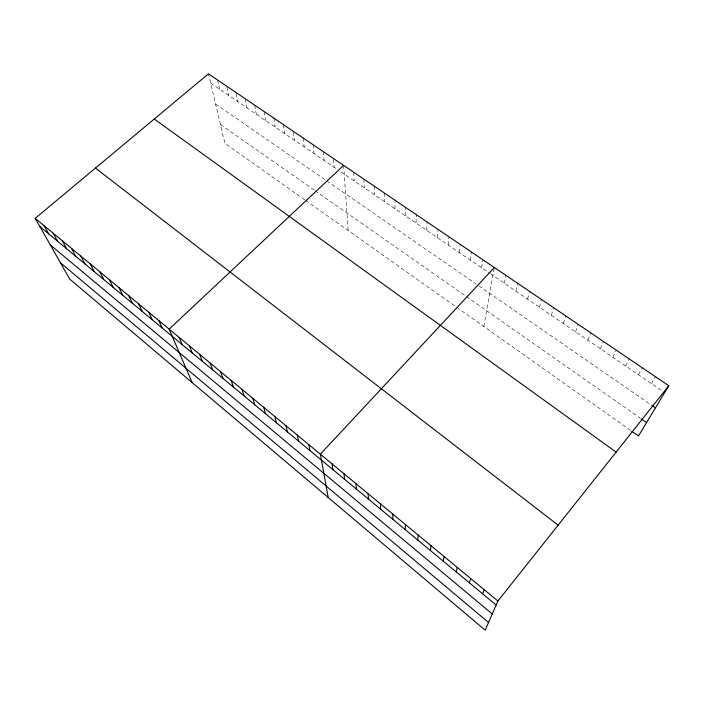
<?xml version="1.0" encoding="UTF-8"?>
<svg xmlns="http://www.w3.org/2000/svg" width="704" height="704" viewBox="0 0 704 704"><rect width="100%" height="100%" fill="white"/><g stroke="black" fill="none" stroke-linecap="round" stroke-linejoin="round"><path stroke-width="0.53" stroke-dasharray="3.52 2.64" d="M394.979 208.754L395.032 200.244M405.434 215.873L405.618 207.416M415.985 223.071L416.319 214.667M426.642 230.331L427.126 221.989M437.413 237.67L438.038 229.381M448.281 245.08L449.064 236.852M459.272 252.569L460.205 244.402M470.369 260.128L471.46 252.023M481.571 267.775L482.83 259.732M483.806 326.506L494.146 268.514M504.346 283.29L505.938 275.387M515.909 291.174L517.669 283.334M527.586 299.138L529.531 291.368M539.396 307.182L541.517 299.49M551.329 315.313L553.626 307.701M563.385 323.532L565.875 315.99M575.573 331.839L578.248 324.377M587.893 340.234L590.762 332.86M600.345 348.726L603.416 341.431M612.929 357.298L616.202 350.09M625.654 365.974L629.13 358.855M638.519 374.739L642.206 367.717M651.526 383.61L655.433 376.675M210.646 83.107L336.626 168.978M340.859 171.864L489.421 273.117M490.292 273.715L662.922 391.371M215.618 104.086L325.987 180.321M326.876 180.937L476.036 283.958M478.755 285.833L650.918 404.747M220.458 124.529L314.248 190.133M315.093 190.722L465.52 295.953M466.4 296.56L640.455 418.317M304.858 199.883L224.91 143.308L208.446 73.823M305.677 200.464L455.787 306.68M456.632 307.27L630.916 430.602M217.51 79.966L219.613 89.223M226.882 87.19L228.659 95.392M236.104 93.447L237.794 101.614M245.221 98.745L247.016 107.897M254.637 105.116L256.326 114.242M264.141 111.558L265.716 120.648M273.742 118.061L275.202 127.116M283.439 124.634L284.786 133.646M293.357 132.255L294.457 140.237M303.107 137.958L304.216 146.89M313.086 144.725L314.081 153.613M323.162 151.554L324.034 160.398M333.432 159.43L334.092 167.244M343.631 165.414L348.19 230.542M353.707 172.242L354.191 180.954M363.889 179.142L364.241 187.801M374.167 186.102L374.387 194.718M384.551 193.142L384.639 201.696"/><path stroke-width="1.06" d="M392.823 519.314L392.841 514.131M405.205 529.584L405.425 524.542M417.736 539.986L418.167 535.075M430.417 550.502L431.05 545.732M443.256 561.15L444.101 556.521M456.245 571.921L457.31 567.442M469.383 582.824L470.677 578.494M482.689 593.859L484.211 589.688M668.8 385.73L497.913 601.022L485.188 630.177L69.661 279.039L35.2 218.346L208.446 73.823L668.8 385.73L638.484 435.952L631.761 431.191M494.322 267.52L320.364 454.186L328.214 497.534M343.631 165.414L169.171 329.146L192.139 382.536M651.816 405.372L655.433 407.862M641.326 418.933L646.554 422.585M154.273 119.011L616.097 452.126M95.454 168.08L558.122 525.166M35.2 218.346L497.913 601.022M39.838 226.512L496.162 605.035M50.274 244.895L492.263 613.958M60.394 262.724L488.541 622.486M44.132 225.738L48.682 233.842M53.161 233.2L57.605 241.252M62.278 240.742L66.634 248.741M71.491 248.362L75.742 256.3M80.802 256.062L84.946 263.938M90.209 263.842L94.257 271.647M99.722 271.709L103.655 279.444M109.322 279.646L113.15 287.329M119.038 287.681L122.742 295.284M128.85 295.794L132.44 303.327M138.767 303.996L142.243 311.458M148.79 312.286L152.152 319.678M158.928 320.672L162.158 327.976M179.221 337.454L182.204 344.608M189.376 345.858L192.236 352.924M199.646 354.35L202.374 361.337M210.03 362.938L212.617 369.838M220.519 371.615L222.974 378.426M231.132 380.389L233.446 387.112M241.85 389.259L244.024 395.886M252.692 398.226L254.716 404.756M263.657 407.29L265.531 413.732M274.745 416.46L276.47 422.796M285.956 425.735L287.522 431.966M297.299 435.107L298.698 441.241M308.766 444.594L310.006 450.613M332.094 463.892L332.992 469.682M343.966 473.704L344.687 479.38M355.969 483.63L356.514 489.192M368.113 493.68L368.474 499.118M380.406 503.844L380.574 509.159"/></g></svg>
